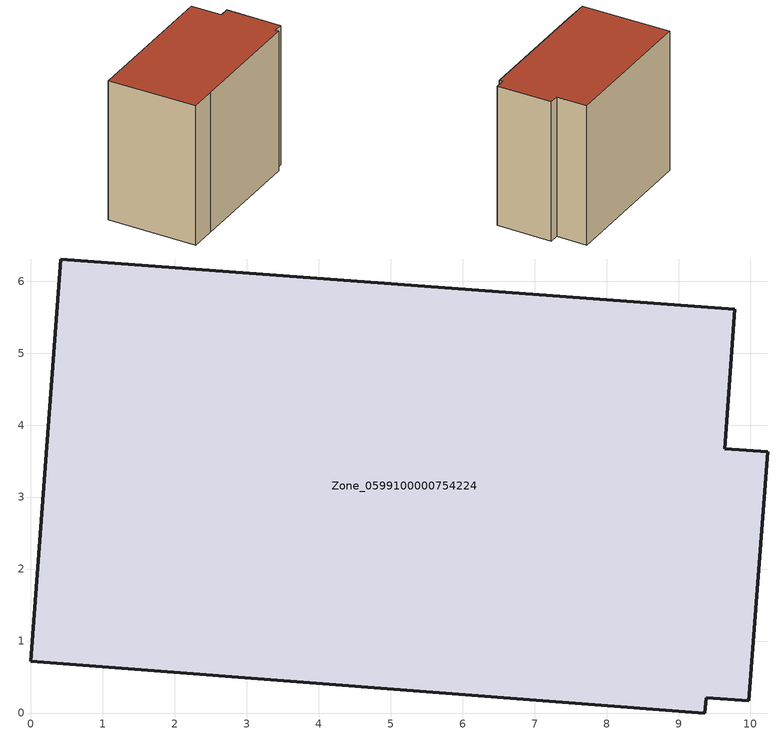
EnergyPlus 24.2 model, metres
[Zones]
Zone_0599100000754224
 floor ground (C_G): 9.37,0 1.63,0.59 0,0.72 0.42,6.31 9.78,5.61 9.64,3.67 10.24,3.63 9.98,0.17 9.39,0.21 z0
 wall outside (C_F): 9.64,3.67 9.78,5.61 0.42,6.31 0,0.72 1.63,0.59 9.37,0 9.39,0.21 9.98,0.17 10.24,3.63 9.64,3.67 z0:9.05
 roof outside (C_R): 1.63,0.59 9.37,0 9.39,0.21 9.98,0.17 10.24,3.63 9.64,3.67 9.78,5.61 0.42,6.31 0,0.72 z9.05
[BUILDING]
Pand.0599100000754224: North Axis=0; Terrain=City; Loads Convergence Tolerance Value=0.04; Temperature Convergence Tolerance Value=0.4; Solar Distribution=FullExterior; Maximum Number of Warmup Days=25; Minimum Number of Warmup Days=1
[Site:Location]
Rotterdam.The.Hague.AP_ZH_NLD Design_Conditions: Latitude=51.96; Longitude=4.45; Time Zone=1; Elevation=-4.5
[SITE:GROUNDTEMPERATURE:BUILDINGSURFACE]
18, 18, 18, 18, 18, 18, 18, 18, 18, 18, 18, 18
[MATERIAL] Thermal Absorptance=0.9; Solar Absorptance=0.7; Visible Absorptance=0.7
Name | Roughness | Thickness | Conductivity | Density | Specific Heat
G.TC.2006-2014 | MediumSmooth | 0.15 | 0.06 | 540 | 1210
F.TC.2006-2014 | Rough | 0.3 | 0.12 | 1920 | 840
R.TC.2006-2014 | MediumRough | 0.2 | 0.08 | 1500 | 1000
[CONSTRUCTION]
C_G: G.TC.2006-2014
C_F: F.TC.2006-2014
C_R: R.TC.2006-2014
[ZONE]
Zone_0599100000754224: Type=1; Multiplier=1; Ceiling Height=Autocalculate; Volume=Autocalculate; Floor Area=autocalculate; Part of Total Floor Area=Yes
[ZONEINFILTRATION:DESIGNFLOWRATE]
Infil_Zone_0599100000754224: Zone or ZoneList or Space or SpaceList=Zone_0599100000754224; Schedule=AlwaysOn; Design Flow Rate Calculation Method=Flow/Area; Flow Rate per Floor Area=0.0015; Constant Term Coefficient=1; Temperature Term Coefficient=0; Velocity Term Coefficient=0; Velocity Squared Term Coefficient=0
[HVACTEMPLATE:ZONE:IDEALLOADSAIRSYSTEM]
Zone_0599100000754224: Maximum Heating Supply Air Temperature=50; Minimum Cooling Supply Air Temperature=13; Maximum Heating Supply Air Humidity Ratio=0.0156; Minimum Cooling Supply Air Humidity Ratio=0.0077; Heating Limit=NoLimit; Cooling Limit=NoLimit; Dehumidification Control Type=ConstantSensibleHeatRatio; Cooling Sensible Heat Ratio=0.7; Dehumidification Setpoint=60; Humidification Control Type=None; Humidification Setpoint=30; Outdoor Air Method=None; Outdoor Air Flow Rate per Person=0.00944; Outdoor Air Flow Rate per Zone Floor Area=0; Outdoor Air Flow Rate per Zone=0; Demand Controlled Ventilation Type=None; Outdoor Air Economizer Type=NoEconomizer; Heat Recovery Type=None; Sensible Heat Recovery Effectiveness=0.7; Latent Heat Recovery Effectiveness=0.65
[ZONECONTROL:THERMOSTAT]
ThermostatControl_Zone_0599100000754224: Zone or ZoneList=Zone_0599100000754224; Control Type Schedule=DualSetpointControlType; Control 1=Thermostat_Zone_0599100000754224; Temperature Difference Between Cutout And Setpoint=0
[THERMOSTATSETPOINT:DUALSETPOINT]
Thermostat_Zone_0599100000754224: Heating Setpoint Temperature Schedule=HeatingSetpoint_Zone_0599100000754224; Cooling Setpoint Temperature Schedule=CoolingSetpoint_Zone_0599100000754224
[SCHEDULE:COMPACT]
HeatingSetpoint_Zone_0599100000754224: Through: 12/31, For: AllDays, Until: 24:00, 21
CoolingSetpoint_Zone_0599100000754224: Through: 12/31, For: AllDays, Until: 24:00, 24
DualSetpointControlType: Through: 12/31, For: AllDays, Until: 24:00, 4
AlwaysOn: Through: 12/31, For: AllDays, Until: 24:00, 1
